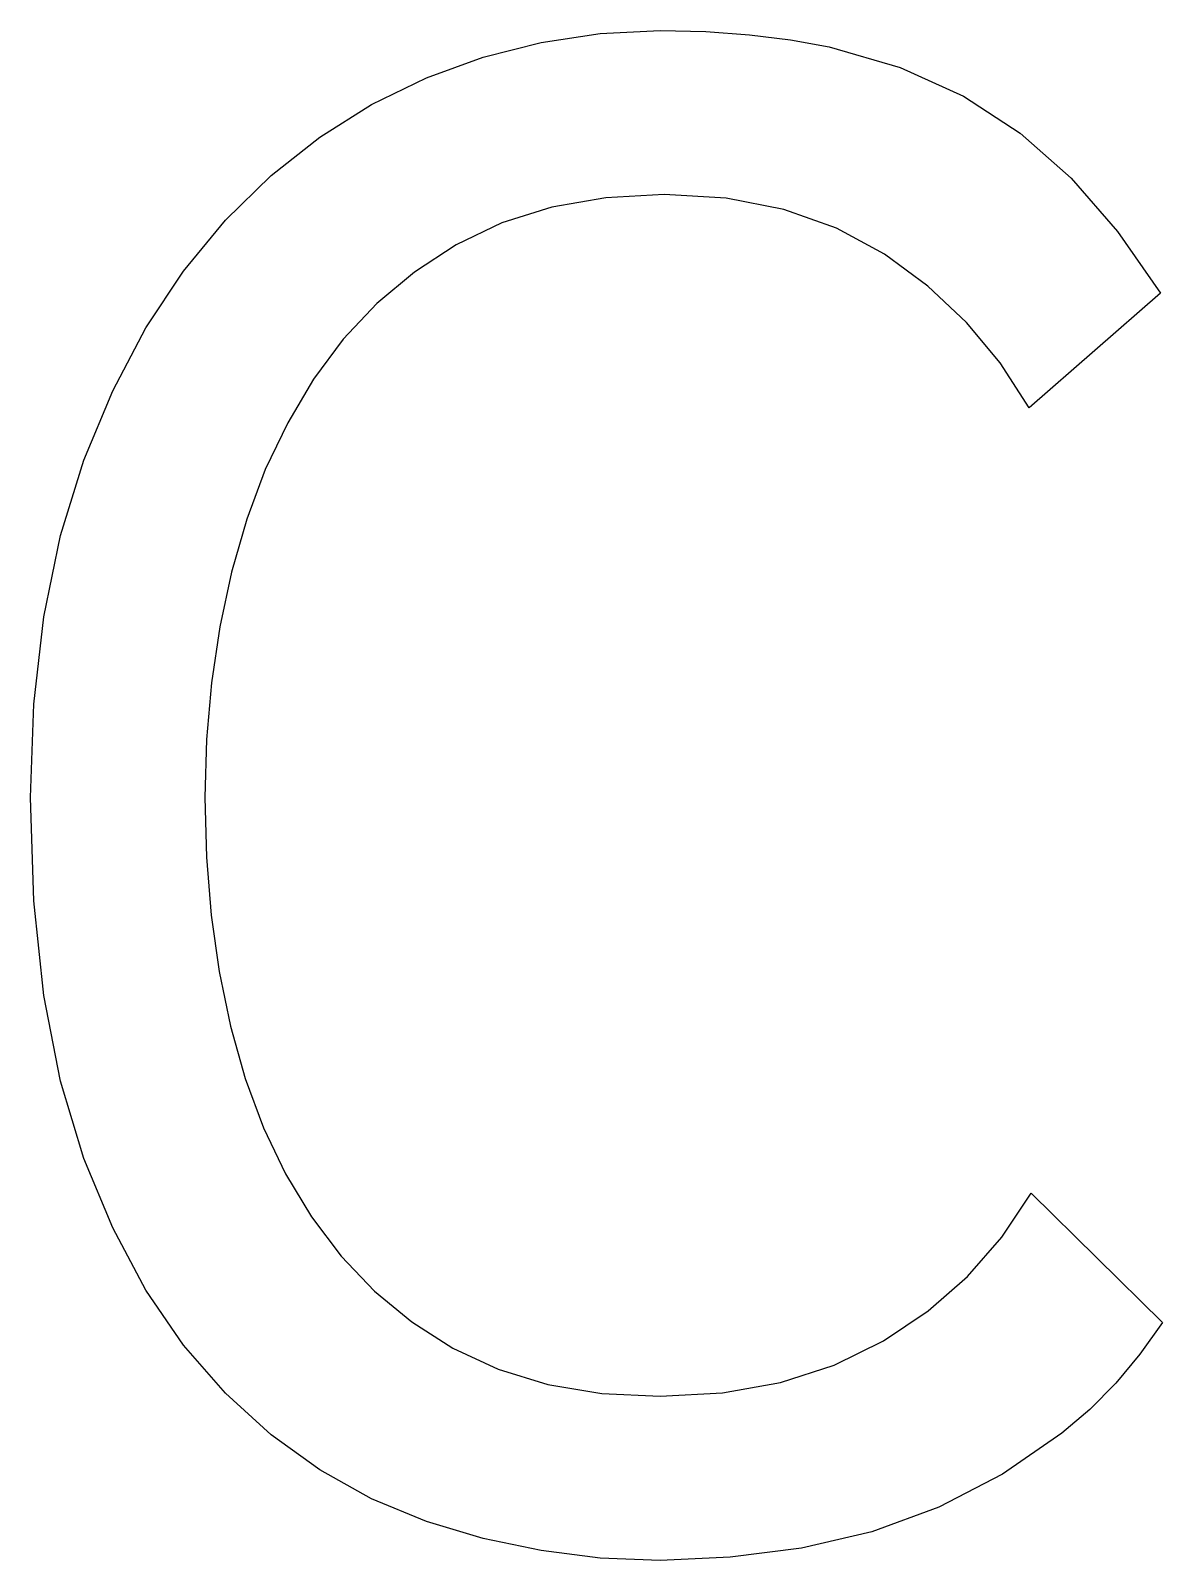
# Model space of a CAD drawing. Extents: x 0.7 to 8.4, y -0.1 to 10.3.
import ezdxf

# ---------------------------------------------------------------- set-up
doc = ezdxf.new("R2010")
doc.units = 0
doc.layers.get('0').update_dxf_attribs({"linetype": 'CONTINUOUS'})

msp = doc.modelspace()

# ---------------------------------------------------------------- linework, layer by layer
at = {"color": 0}
for p, q in [((4.58, 10.244), (4.986, 10.264)), ((4.986, 10.264), (5.297, 10.257)), ((3.788, 10.084), (4.181, 10.184)), ((4.181, 10.184), (4.58, 10.244)), ((5.297, 10.257), (5.592, 10.236)), ((5.592, 10.236), (5.87, 10.201)), ((5.87, 10.201), (6.132, 10.153)), ((3.403, 9.944), (3.788, 10.084)), ((6.132, 10.153), (6.613, 10.014)), ((6.613, 10.014), (7.042, 9.819)), ((3.031, 9.764), (3.403, 9.944)), ((2.681, 9.543), (3.031, 9.764)), ((7.042, 9.819), (7.425, 9.569)), ((2.351, 9.282), (2.681, 9.543)), ((7.425, 9.569), (7.771, 9.264)), ((2.042, 8.979), (2.351, 9.282)), ((7.771, 9.264), (8.085, 8.903)), ((4.618, 9.132), (4.252, 9.068)), ((5.014, 9.153), (4.618, 9.132)), ((5.435, 9.128), (5.014, 9.153)), ((5.825, 9.052), (5.435, 9.128)), ((4.252, 9.068), (3.914, 8.961)), ((6.182, 8.926), (5.825, 9.052)), ((1.758, 8.635), (2.042, 8.979)), ((3.914, 8.961), (3.604, 8.812)), ((6.507, 8.75), (6.182, 8.926)), ((3.604, 8.812), (3.322, 8.628)), ((8.085, 8.903), (8.375, 8.486)), ((6.8, 8.534), (6.507, 8.75)), ((1.503, 8.25), (1.758, 8.635)), ((3.322, 8.628), (3.068, 8.415)), ((7.061, 8.288), (6.8, 8.534)), ((3.068, 8.415), (2.84, 8.173)), ((8.375, 8.486), (7.486, 7.708)), ((1.279, 7.823), (1.503, 8.25)), ((7.29, 8.013), (7.061, 8.288)), ((2.84, 8.173), (2.639, 7.903)), ((7.486, 7.708), (7.29, 8.013)), ((2.639, 7.903), (2.464, 7.608)), ((1.083, 7.354), (1.279, 7.823)), ((2.464, 7.608), (2.312, 7.292)), ((0.925, 6.844), (1.083, 7.354)), ((2.312, 7.292), (2.186, 6.955)), ((2.186, 6.955), (2.083, 6.597)), ((0.812, 6.293), (0.925, 6.844)), ((2.083, 6.597), (2.004, 6.226)), ((0.745, 5.702), (0.812, 6.293)), ((2.004, 6.226), (1.948, 5.847)), ((1.948, 5.847), (1.914, 5.462)), ((0.722, 5.069), (0.745, 5.702)), ((1.914, 5.462), (1.903, 5.069)), ((0.745, 4.37), (0.722, 5.069)), ((1.903, 5.069), (1.914, 4.665)), ((1.914, 4.665), (1.946, 4.273)), ((0.812, 3.729), (0.745, 4.37)), ((1.946, 4.273), (2, 3.891)), ((2, 3.891), (2.076, 3.521)), ((0.925, 3.148), (0.812, 3.729)), ((2.076, 3.521), (2.176, 3.167)), ((1.083, 2.625), (0.925, 3.148)), ((2.176, 3.167), (2.3, 2.833)), ((2.3, 2.833), (2.45, 2.521)), ((1.279, 2.156), (1.083, 2.625)), ((2.45, 2.521), (2.625, 2.229)), ((7.302, 2.092), (7.5, 2.389)), ((7.5, 2.389), (8.389, 1.514)), ((2.625, 2.229), (2.826, 1.963)), ((1.503, 1.734), (1.279, 2.156)), ((7.069, 1.826), (7.302, 2.092)), ((2.826, 1.963), (3.052, 1.726)), ((6.802, 1.592), (7.069, 1.826)), ((1.758, 1.361), (1.503, 1.734)), ((3.052, 1.726), (3.305, 1.518)), ((6.5, 1.389), (6.802, 1.592)), ((3.305, 1.518), (3.583, 1.34)), ((8.389, 1.514), (8.237, 1.3)), ((2.042, 1.035), (1.758, 1.361)), ((6.166, 1.225), (6.5, 1.389)), ((3.583, 1.34), (3.89, 1.197)), ((8.237, 1.3), (8.073, 1.104)), ((3.89, 1.197), (4.226, 1.095)), ((5.802, 1.108), (6.166, 1.225)), ((4.226, 1.095), (4.591, 1.034)), ((4.986, 1.014), (5.409, 1.037)), ((5.409, 1.037), (5.802, 1.108)), ((8.073, 1.104), (7.897, 0.925)), ((2.351, 0.754), (2.042, 1.035)), ((4.591, 1.034), (4.986, 1.014)), ((7.897, 0.925), (7.708, 0.764)), ((2.681, 0.516), (2.351, 0.754)), ((7.708, 0.764), (7.306, 0.486)), ((3.031, 0.32), (2.681, 0.516)), ((7.306, 0.486), (6.875, 0.264)), ((3.403, 0.167), (3.031, 0.32)), ((6.875, 0.264), (6.42, 0.097)), ((3.788, 0.051), (3.403, 0.167)), ((4.181, -0.031), (3.788, 0.051)), ((6.42, 0.097), (5.944, -0.014)), ((4.58, -0.081), (4.181, -0.031)), ((4.986, -0.097), (4.58, -0.081)), ((5.462, -0.076), (4.986, -0.097)), ((5.944, -0.014), (5.462, -0.076))]:
    msp.add_line(p, q, dxfattribs=at)

doc.saveas('drawing.dxf')
